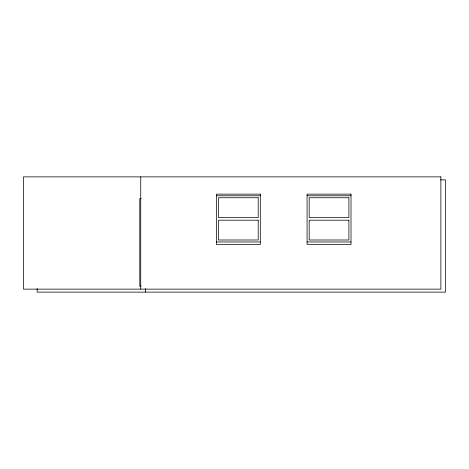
<?xml version="1.0" encoding="UTF-8"?>
<svg xmlns="http://www.w3.org/2000/svg" width="469" height="469" viewBox="0 0 469 469"><rect width="100%" height="100%" fill="white"/><g stroke="black" fill="none" stroke-linecap="round" stroke-linejoin="round"><path stroke-width="0.7" d="M440.426 179.867L445.55 179.867L445.55 292.123L37.151 292.123L37.151 288.482M216.361 195.772L260.307 195.772M307.072 195.772L351.017 195.772M141.093 198.651L139.78 198.651L139.78 286.137L141.093 286.137M216.361 241.969L260.307 241.969M307.072 241.969L351.017 241.969M145.413 288.482L145.413 292.123M140.735 176.877L140.735 289.133M440.878 176.877L23.45 176.877L23.45 289.133L440.878 289.133L440.878 176.877M260.307 194.131L216.361 194.131L216.361 244.431L260.307 244.431L260.307 194.131M351.017 194.131L307.072 194.131L307.072 244.431L351.017 244.431L351.017 194.131M258.202 197.736L218.472 197.736L218.472 217.552L258.202 217.552L258.202 197.736M348.913 197.736L309.182 197.736L309.182 217.552L348.913 217.552L348.913 197.736M258.202 220.19L218.472 220.19L218.472 239.999L258.202 239.999L258.202 220.19M348.913 220.19L309.182 220.19L309.182 239.999L348.913 239.999L348.913 220.19"/></g></svg>
